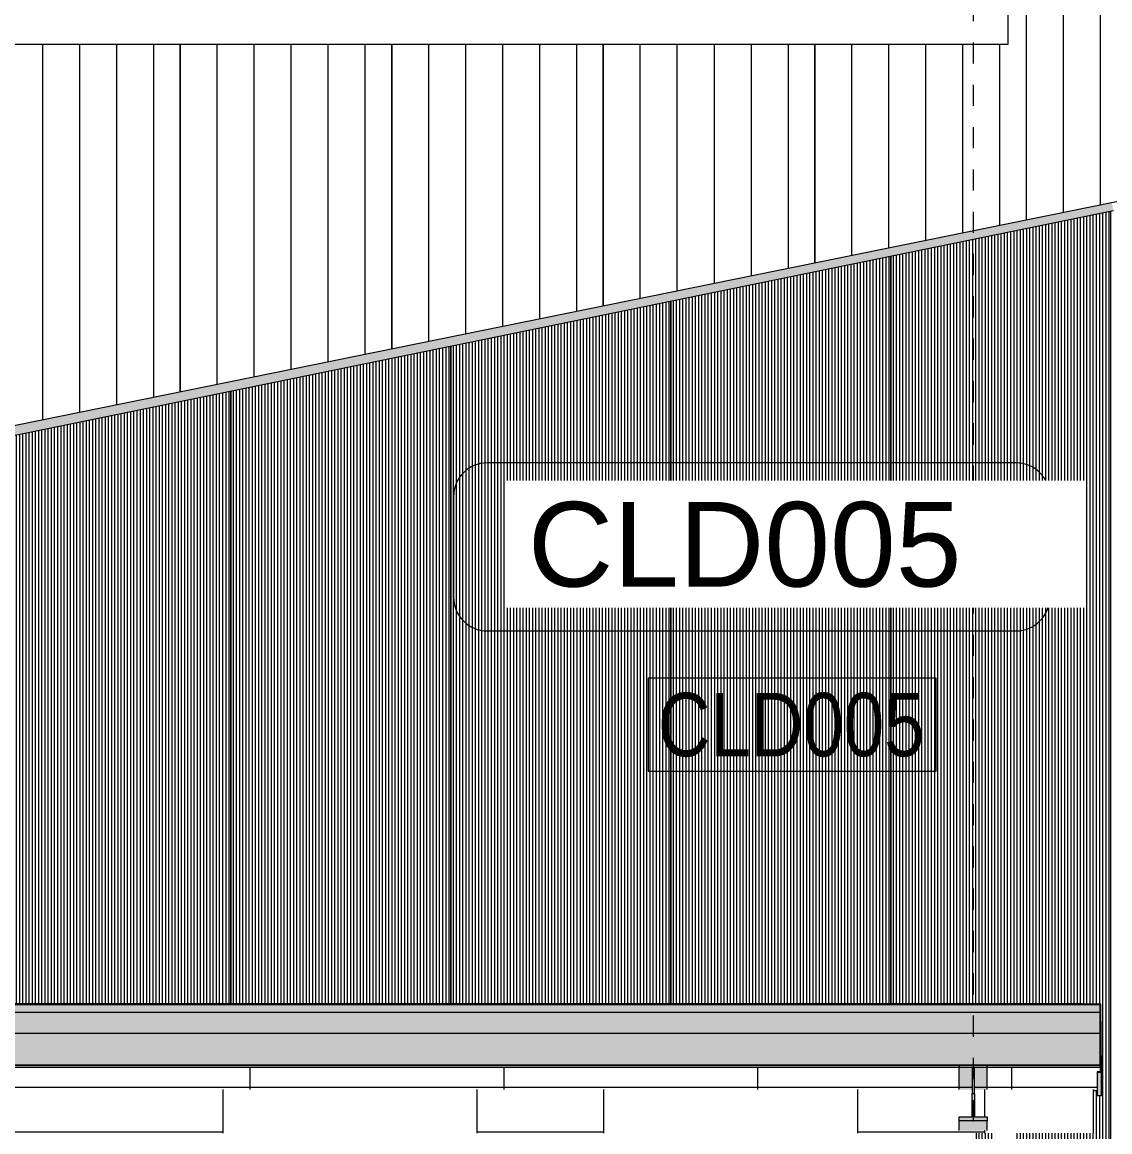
# Model space of a CAD drawing. Header units: metres. Extents: x -2362 to -2010, y -1 to 30.
# Drawn here: x -2035.77 to -2030.63, y 7.65 to 12.89 of the extents above; entities that cross this region are included whole.
import ezdxf

# ---------------------------------------------------------------- set-up
doc = ezdxf.new("R2010")
doc.units = ezdxf.units.M
doc.linetypes.add('Grid Line', pattern=[0.021, 0.012, -0.003, 0.003, -0.003])
for name, color, linetype, lineweight in [('A-ANNO-IDEN', 131, 'Continuous', 5), ('A-ANNO-KEYN', 231, 'Continuous', 5), ('A-CLNG', 13, 'Continuous', 5), ('A-CLNG-PATT', 13, 'Continuous', 5), ('A-GENM', 13, 'Continuous', 5), ('A-GLAZ-CURT', 52, 'Continuous', 5), ('A-GLAZ-CWMG', 51, 'Continuous', 5), ('A-ROOF', 132, 'Continuous', 5), ('A-WALL', 113, 'Continuous', 5), ('A-WALL-PATT', 111, 'Continuous', 5), ('S-BEAM', 12, 'Continuous', 5), ('S-GRID', 1, 'Continuous', 5)]:
    doc.layers.add(name, color=color, linetype=linetype, lineweight=lineweight)
doc.styles.add('Arial Narrow_1', font='ARIALN.TTF', dxfattribs={"height": 0.3})
doc.styles.add('Arial_2', font='arial.ttf', dxfattribs={"height": 0.4})

# ---------------------------------------------------------------- blocks, each defined once
blk = doc.blocks.new('Structural Framing 14 - Structural Framing 1-1145661-SOUTH EAST - PART C')
at = {"layer": 'S-BEAM'}
for points in [[(-1581.5639, 7.8275), (-1581.5639, 7.9515), (-1581.5029, 7.9515), (-1581.5029, 7.961), (-1581.6349, 7.961), (-1581.6349, 7.9515), (-1581.5739, 7.9515), (-1581.5739, 7.8275)], [(-1581.5739, 7.8452), (-1581.5739, 7.9515), (-1581.6349, 7.9515), (-1581.6349, 7.8452), (-1581.594, 7.8452)], [(-1581.5029, 7.8452), (-1581.5029, 7.9515), (-1581.5639, 7.9515), (-1581.5639, 7.8452)], [(-1581.6349, 7.6983), (-1581.5029, 7.6983), (-1581.5029, 7.7169), (-1581.5639, 7.7169), (-1581.5639, 7.8275), (-1581.5739, 7.8275), (-1581.5739, 7.7169), (-1581.6349, 7.7169)], [(-1581.5029, 7.6514), (-1581.5029, 7.6983), (-1581.6349, 7.6983), (-1581.6349, 7.6514), (-1581.594, 7.6514)]]:
    blk.add_hatch(color=256, dxfattribs=at).paths.add_polyline_path(points)
at = {"layer": 'S-BEAM', "lineweight": 13}
for p, q in [((-1581.5029, 7.961), (-1581.6349, 7.961)), ((-1581.6349, 7.961), (-1581.6349, 7.9515)), ((-1581.6349, 7.9515), (-1581.5739, 7.9515)), ((-1581.5739, 7.9515), (-1581.5739, 7.8275)), ((-1581.5639, 7.8275), (-1581.5639, 7.9515)), ((-1581.5639, 7.9515), (-1581.5029, 7.9515)), ((-1581.5029, 7.9515), (-1581.5029, 7.961)), ((-1581.5739, 7.8275), (-1581.5639, 7.8275))]:
    blk.add_line(p, q, dxfattribs=at)
at = {"layer": 'S-BEAM'}
for p, q in [((-1581.6349, 7.8452), (-1581.6349, 7.9515)), ((-1581.5029, 7.8452), (-1581.5029, 7.9515)), ((-1581.5739, 7.7169), (-1581.5739, 7.8275)), ((-1581.5639, 7.8275), (-1581.5639, 7.7169)), ((-1581.6349, 7.7169), (-1581.5739, 7.7169)), ((-1581.6349, 7.6983), (-1581.6349, 7.7169)), ((-1581.5639, 7.7169), (-1581.5029, 7.7169)), ((-1581.5029, 7.7169), (-1581.5029, 7.6983)), ((-1581.5029, 7.6983), (-1581.6349, 7.6983)), ((-1581.6349, 7.6514), (-1581.6349, 7.6983)), ((-1581.5029, 7.6514), (-1581.5029, 7.6983))]:
    blk.add_line(p, q, dxfattribs=at)
blk = doc.blocks.new('System Panel - Danpalon - Multicell - 16mm thk - Light grey-3360732-SOUTH EAST - PART C')
at = {"layer": 'A-GLAZ-CURT'}
h = blk.add_hatch(dxfattribs=at)
h.set_pattern_fill('FP_207', color=256, style=0, pattern_type=2)
h.set_pattern_definition([(90, (-1585.598, 9.573), (-0.015, 9e-19), [])])
h.paths.add_polyline_path([(-1585.0783, 8.2506), (-1585.0783, 11.1469), (-1586.1183, 10.9341), (-1586.1183, 8.2507), (-1585.135, 8.2506)])
for p, q in [((-1585.0783, 8.2506), (-1585.0783, 11.1469)), ((-1586.1183, 10.9341), (-1586.1183, 8.2507))]:
    blk.add_line(p, q, dxfattribs=at)
blk = doc.blocks.new('System Panel - Danpalon - Multicell - 16mm thk - Light grey-3360733-SOUTH EAST - PART C')
at = {"layer": 'A-GLAZ-CURT'}
h = blk.add_hatch(dxfattribs=at)
h.set_pattern_fill('FP_208', color=256, style=0, pattern_type=2)
h.set_pattern_definition([(90, (-1584.558, 9.68), (-0.015, 9e-19), [])])
h.paths.add_polyline_path([(-1584.0383, 8.2506), (-1584.0383, 11.3597), (-1585.0783, 11.1469), (-1585.0783, 8.2506), (-1584.0935, 8.2506)])
for p, q in [((-1584.0383, 8.2506), (-1584.0383, 11.3597)), ((-1585.0783, 11.1469), (-1585.0783, 8.2506))]:
    blk.add_line(p, q, dxfattribs=at)
blk = doc.blocks.new('System Panel - Danpalon - Multicell - 16mm thk - Light grey-3360734-SOUTH EAST - PART C')
at = {"layer": 'A-GLAZ-CURT'}
h = blk.add_hatch(dxfattribs=at)
h.set_pattern_fill('FP_209', color=256, style=0, pattern_type=2)
h.set_pattern_definition([(90, (-1583.518, 9.786), (-0.015, 9e-19), [])])
h.paths.add_polyline_path([(-1582.9983, 8.2505), (-1582.9983, 11.5725), (-1584.0383, 11.3597), (-1584.0383, 8.2506), (-1583.0521, 8.2505)])
for p, q in [((-1582.9983, 8.2505), (-1582.9983, 11.5725)), ((-1584.0383, 11.3597), (-1584.0383, 8.2506))]:
    blk.add_line(p, q, dxfattribs=at)
blk = doc.blocks.new('System Panel - Danpalon - Multicell - 16mm thk - Light grey-3360735-SOUTH EAST - PART C')
at = {"layer": 'A-GLAZ-CURT'}
h = blk.add_hatch(dxfattribs=at)
h.set_pattern_fill('FP_210', color=256, style=0, pattern_type=2)
h.set_pattern_definition([(90, (-1582.478, 9.893), (-0.015, 9e-19), [])])
h.paths.add_polyline_path([(-1581.9583, 8.2505), (-1581.9583, 11.7853), (-1582.9983, 11.5725), (-1582.9983, 8.2505), (-1582.0106, 8.2505)])
for p, q in [((-1581.9583, 8.2505), (-1581.9583, 11.7853)), ((-1582.9983, 11.5725), (-1582.9983, 8.2505))]:
    blk.add_line(p, q, dxfattribs=at)
blk = doc.blocks.new('System Panel - Danpalon - Multicell - 16mm thk - Light grey-3472586-SOUTH EAST - PART C')
at = {"layer": 'A-GLAZ-CURT'}
h = blk.add_hatch(dxfattribs=at)
h.set_pattern_fill('FP_211', color=256, style=0, pattern_type=2)
h.set_pattern_definition([(90, (-1581.438, 9.249), (-0.015, 9e-19), [])])
h.paths.add_polyline_path([(-1580.9183, 6.4533), (-1580.9183, 11.9981), (-1581.9583, 11.7853), (-1581.9583, 8.2505), (-1580.9653, 8.2496), (-1580.9628, 7.8162), (-1580.9839, 7.8162), (-1580.9839, 7.8411), (-1581.0013, 7.8411), (-1581.0013, 7.64), (-1581.3731, 7.64), (-1581.3731, 6.4533), (-1580.9691, 6.4533)])
h.paths.add_polyline_path([(-1581.5549, 6.4533), (-1581.4731, 6.4533), (-1581.4731, 7.64), (-1581.5549, 7.64), (-1581.5549, 6.6261)])
h.paths.add_polyline_path([(-1580.9682, 7.9298), (-1580.9667, 7.9298), (-1580.9682, 7.9298)])
for p, q in [((-1580.9183, 6.4533), (-1580.9183, 11.9981)), ((-1581.9583, 11.7853), (-1581.9583, 8.2505)), ((-1581.5549, 7.64), (-1581.5549, 6.4533)), ((-1581.5549, 6.4533), (-1581.4731, 6.4533)), ((-1581.3731, 6.4533), (-1580.9183, 6.4533))]:
    blk.add_line(p, q, dxfattribs=at)
blk = doc.blocks.new('Rectangular Mullion - Frame_Framed Facade_Danpal_DPANMF BT2-V289-SOUTH EAST - PART C')
at = {"layer": 'A-GLAZ-CWMG'}
blk.add_hatch(color=256, dxfattribs=at).paths.add_polyline_path([(-1586.1065, 10.9365), (-1585.0665, 11.1493), (-1585.0755, 11.1936), (-1586.1158, 10.9823), (-1586.1074, 10.9412)])
blk.add_line((-1586.1065, 10.9365), (-1585.0665, 11.1493), dxfattribs=at)
blk = doc.blocks.new('Rectangular Mullion - Frame_Framed Facade_Danpal_DPANMF BT2-V290-SOUTH EAST - PART C')
at = {"layer": 'A-GLAZ-CWMG'}
blk.add_hatch(color=256, dxfattribs=at).paths.add_polyline_path([(-1585.0665, 11.1493), (-1584.0265, 11.3621), (-1584.0352, 11.405), (-1585.0755, 11.1936)])
blk.add_line((-1585.0665, 11.1493), (-1584.0265, 11.3621), dxfattribs=at)
blk = doc.blocks.new('Rectangular Mullion - Frame_Framed Facade_Danpal_DPANMF BT2-V291-SOUTH EAST - PART C')
at = {"layer": 'A-GLAZ-CWMG'}
blk.add_hatch(color=256, dxfattribs=at).paths.add_polyline_path([(-1584.0265, 11.3621), (-1582.9865, 11.5749), (-1582.9949, 11.6163), (-1584.0352, 11.405)])
blk.add_line((-1584.0265, 11.3621), (-1582.9865, 11.5749), dxfattribs=at)
blk = doc.blocks.new('Rectangular Mullion - Frame_Framed Facade_Danpal_DPANMF BT2-V292-SOUTH EAST - PART C')
at = {"layer": 'A-GLAZ-CWMG'}
blk.add_hatch(color=256, dxfattribs=at).paths.add_polyline_path([(-1582.9865, 11.5749), (-1581.9465, 11.7877), (-1581.9546, 11.8276), (-1582.9949, 11.6163)])
blk.add_line((-1582.9865, 11.5749), (-1581.9465, 11.7877), dxfattribs=at)
blk = doc.blocks.new('Rectangular Mullion - Frame_Framed Facade_Danpal_DPANMF BT2-V293-SOUTH EAST - PART C')
at = {"layer": 'A-GLAZ-CWMG'}
blk.add_hatch(color=256, dxfattribs=at).paths.add_polyline_path([(-1581.9465, 11.7877), (-1580.9065, 12.0005), (-1580.9143, 12.039), (-1581.9546, 11.8276)])
blk.add_line((-1581.9465, 11.7877), (-1580.9065, 12.0005), dxfattribs=at)
blk = doc.blocks.new('Signage_Tenant Building - Tenant Signage with Back Panel-V302-SOUTH EAST - PART C')
at = {"layer": 'A-GENM'}
for p, q in [((-1581.4033, 12.7875), (-1581.4033, 15.1875)), ((-1590.4033, 12.7875), (-1581.4033, 12.7875))]:
    blk.add_line(p, q, dxfattribs=at)
blk = doc.blocks.new('Roof Gutters4 - Roof Gutters-3348027-SOUTH EAST - PART C')
at = {"layer": 'A-ROOF'}
h = blk.add_hatch(color=256, dxfattribs=at)
h.paths.add_polyline_path([(-1580.9839, 7.9271), (-1580.9628, 7.9271), (-1580.9653, 8.2496), (-1581.1774, 8.2504), (-1613.3094, 8.2539), (-1613.3366, 8.2455), (-1613.3262, 8.2456), (-1613.3089, 8.2509), (-1613.0466, 8.2488), (-1580.9682, 8.2466), (-1580.9659, 7.9298), (-1580.9839, 7.9297)])
h.paths.add_polyline_path([(-1655.208, 7.9303), (-1655.208, 7.9329), (-1655.226, 7.933), (-1655.2236, 8.2498), (-1654.9139, 8.2506), (-1644.3284, 8.2523), (-1644.2899, 8.2469), (-1644.2662, 8.2468), (-1644.3271, 8.2553), (-1644.9158, 8.2532), (-1655.2266, 8.2528), (-1655.229, 7.9303)])
for points in [[(-1581.0713, 8.2466), (-1581.0526, 8.2474), (-1581.1774, 8.2466)], [(-1580.9667, 7.9298), (-1580.9659, 7.9298), (-1580.9667, 7.9298)]]:
    blk.add_hatch(color=256, dxfattribs=at).paths.add_polyline_path(points)
h = blk.add_hatch(color=256, dxfattribs=at)
h.paths.add_polyline_path([(-1580.9628, 7.8162), (-1580.9628, 7.9271), (-1580.9839, 7.9271), (-1580.9839, 7.8162), (-1580.9691, 7.8162)])
h.paths.add_polyline_path([(-1655.208, 7.824), (-1655.208, 7.9303), (-1655.229, 7.9303), (-1655.2275, 7.824)])
at = {"layer": 'A-ROOF', "lineweight": 15}
for p, q in [((-1613.0883, 8.2488), (-1581.0526, 8.2474)), ((-1581.0525, 8.2504), (-1613.0882, 8.2518)), ((-1581.0526, 8.2474), (-1580.9682, 8.2466)), ((-1580.9653, 8.2496), (-1581.0525, 8.2504)), ((-1580.9682, 8.2466), (-1580.9659, 7.9298)), ((-1580.9628, 7.9271), (-1580.9653, 8.2496)), ((-1580.9659, 7.9298), (-1580.9839, 7.9297)), ((-1580.9839, 7.9297), (-1580.9839, 7.9271)), ((-1580.9839, 7.9271), (-1580.9628, 7.9271))]:
    blk.add_line(p, q, dxfattribs=at)
at = {"layer": 'A-ROOF'}
for p, q in [((-1581.0713, 8.2466), (-1581.0526, 8.2474)), ((-1580.9667, 7.9297), (-1580.9682, 8.1348)), ((-1580.9839, 7.9271), (-1580.9839, 7.8162)), ((-1580.9628, 7.8162), (-1580.9628, 7.9271)), ((-1580.9839, 7.8162), (-1580.9839, 7.8187)), ((-1580.9628, 7.8162), (-1580.9839, 7.8162))]:
    blk.add_line(p, q, dxfattribs=at)
blk = doc.blocks.new('Area 51 Ceiling - External FC1 - Area 51 Ceiling - External FC-3412687-SOUTH EAST - PART C')
at = {"layer": 'A-CLNG-PATT'}
h = blk.add_hatch(dxfattribs=at)
h.set_pattern_fill('FP_193', color=256, style=0, pattern_type=2)
h.set_pattern_definition([(0, (0, 0), (0.8128, 0.2032), [0.06706, -0.54254, 0.06706, -0.54254, -3.251]), (0, (0, 0), (0.8128, 0.2032), [-1.219, 0.06706, -1.152, 0.06706, -0.54254, -1.422]), (0, (0, 0), (0.8128, 0.2032), [-3.048, 0.06706, -0.33934, 0.06706, -0.94894]), (120, (0.3048, 0.1016), (-0.582376362, 0.602305448), [0.06706, -0.54254, 0.06706, -0.54254, -3.251]), (120, (0.3048, 0.1016), (-0.582376362, 0.602305448), [-1.219, 0.06706, -1.152, 0.06706, -0.54254, -1.422]), (120, (0.3048, 0.1016), (-0.582376362, 0.602305448), [-3.048, 0.06706, -0.33934, 0.06706, -0.94894]), (240, (0.4064, 0.508), (-0.230423638, -0.805505448), [0.06706, -0.54254, 0.06706, -0.54254, -3.251]), (240, (0.4064, 0.508), (-0.230423638, -0.805505448), [-1.219, 0.06706, -1.152, 0.06706, -0.54254, -1.422]), (240, (0.4064, 0.508), (-0.230423638, -0.805505448), [-3.048, 0.06706, -0.33934, 0.06706, -0.94894])])
h.paths.add_polyline_path([(-1582.8438, 7.9515), (-1580.9682, 7.9515), (-1580.9691, 7.961), (-1655.2241, 7.961), (-1655.2241, 7.9515), (-1583.0521, 7.9515)])
h = blk.add_hatch(dxfattribs=at)
h.set_pattern_fill('FP_306', color=256, style=0, pattern_type=2)
h.set_pattern_definition([(180, (-1575.089, 7.73), (-2e-17, -0.12561), []), (270, (-1575.089, 7.73), (1.2, 7e-17), [])])
h.paths.add_polyline_path([(-1581.0013, 7.8411), (-1580.9839, 7.8411), (-1580.9839, 7.9297), (-1580.9682, 7.9298), (-1580.9691, 7.9515), (-1581.5639, 7.9515), (-1581.5639, 7.8452), (-1581.0013, 7.8452)])
h.paths.add_polyline_path([(-1655.0739, 7.8452), (-1655.0739, 7.9515), (-1655.2241, 7.9515), (-1655.2236, 7.933), (-1655.208, 7.9329), (-1655.208, 7.8452), (-1655.1222, 7.8452)])
h.paths.add_polyline_path([(-1654.9139, 7.8452), (-1644.5739, 7.8452), (-1644.5739, 7.9515), (-1655.0639, 7.9515), (-1655.0639, 7.8452)])
h.paths.add_polyline_path([(-1644.5639, 7.8452), (-1634.0749, 7.8452), (-1634.0749, 7.9515), (-1644.5639, 7.9515), (-1644.5639, 7.899)])
h.paths.add_polyline_path([(-1634.0639, 7.8452), (-1623.5749, 7.8452), (-1623.5749, 7.9515), (-1634.0639, 7.9515), (-1634.0639, 7.899)])
h.paths.add_polyline_path([(-1623.5639, 7.8452), (-1613.0749, 7.8452), (-1613.0749, 7.9515), (-1623.5639, 7.9515), (-1623.5639, 7.899)])
h.paths.add_polyline_path([(-1613.0466, 7.8452), (-1602.5739, 7.8452), (-1602.5739, 7.9515), (-1613.0639, 7.9515), (-1613.0639, 7.8452)])
h.paths.add_polyline_path([(-1602.5639, 7.8452), (-1592.0739, 7.8452), (-1592.0739, 7.9515), (-1602.5639, 7.9515), (-1602.5639, 7.899)])
h.paths.add_polyline_path([(-1591.8005, 7.8452), (-1581.5739, 7.8452), (-1581.5739, 7.9515), (-1592.0639, 7.9515), (-1592.0639, 7.8452), (-1592.0088, 7.8452)])
at = {"layer": 'A-CLNG', "lineweight": 13}
for p, q in [((-1580.9682, 7.961), (-1655.2241, 7.961)), ((-1655.2241, 7.9515), (-1580.9682, 7.9515)), ((-1580.9682, 7.9515), (-1580.9682, 7.961))]:
    blk.add_line(p, q, dxfattribs=at)
at = {"layer": 'A-CLNG'}
for p, q in [((-1580.9682, 7.9295), (-1580.9682, 7.9515)), ((-1581.0013, 7.8411), (-1580.9839, 7.8411))]:
    blk.add_line(p, q, dxfattribs=at)
blk = doc.blocks.new('T-Keynote-ANZRS - Keynote Value _2mm Opaque_ box-1903833-SOUTH EAST - PART C')
at = {"layer": 'A-ANNO-KEYN'}
for p, q in [((-1581.367, 10.808), (-1583.8658, 10.808)), ((-1584.0258, 10.648), (-1584.0258, 10.1736)), ((-1581.207, 10.1736), (-1581.207, 10.648)), ((-1583.8658, 10.0136), (-1581.367, 10.0136))]:
    blk.add_line(p, q, dxfattribs=at)
for centre, start, end in [((-1583.8658, 10.648), 90, 180), ((-1581.367, 10.648), 0, 90), ((-1583.8658, 10.1736), 180, 270), ((-1581.367, 10.1736), 270, 360)]:
    blk.add_arc(centre, 0.16, start, end, dxfattribs=at)
blk = doc.blocks.new('Material Tag_AAA - Material Tag_AAA-3504877-SOUTH EAST - PART C')
at = {"layer": 'A-ANNO-IDEN'}
for p, q in [((-1651.6583, 11.3309), (-1653.0183, 11.3309)), ((-1653.0183, 11.3309), (-1653.0183, 10.8909)), ((-1651.6583, 10.8909), (-1651.6583, 11.3309)), ((-1653.0183, 10.8909), (-1651.6583, 10.8909))]:
    blk.add_line(p, q, dxfattribs=at)

msp = doc.modelspace()

# ---------------------------------------------------------------- hatches: boundary and pattern name
at = {"layer": 'A-ROOF'}
for points in [[(-2030.6699, 8.2116), (-2030.6707, 8.2466), (-2104.9252, 8.2498), (-2104.9252, 8.2148), (-2030.6707, 8.2116)], [(-2030.6699, 8.1114), (-2030.6707, 8.2116), (-2104.9252, 8.2148), (-2104.9252, 8.1147), (-2030.6707, 8.1114)], [(-2030.6699, 7.9612), (-2030.6707, 8.1114), (-2104.9252, 8.1147), (-2104.9252, 7.9644), (-2030.6707, 7.9612)]]:
    msp.add_hatch(color=256, dxfattribs=at).paths.add_polyline_path(points)
at = {"layer": 'A-WALL-PATT'}
h = msp.add_hatch(dxfattribs=at)
h.set_pattern_fill('FP_285', color=256, style=0, pattern_type=2)
h.set_pattern_definition([(90, (-2031.01961, 5.24), (-0.175, 1e-17), [])])
h.paths.add_polyline_path([(-2031.0197, 11.9569), (-2030.0197, 12.1601), (-2030.0197, 14.9935), (-2031.0197, 14.6859), (-2031.0197, 12.1423)])
h = msp.add_hatch(dxfattribs=at)
h.set_pattern_fill('FP_286', color=256, style=0, pattern_type=2)
h.set_pattern_definition([(90, (-2032.01961, 5.24), (-0.175, 1e-17), [])])
h.paths.add_polyline_path([(-2032.0197, 11.7538), (-2031.0197, 11.9569), (-2031.0197, 14.6859), (-2031.1049, 14.6597), (-2031.1049, 12.7875), (-2032.0197, 12.7875), (-2032.0197, 11.9301)])
h = msp.add_hatch(dxfattribs=at)
h.set_pattern_fill('FP_290', color=256, style=0, pattern_type=2)
h.set_pattern_definition([(90, (-2036.01961, 5.24), (-0.175, 1e-17), [])])
h.paths.add_polyline_path([(-2036.0197, 10.9412), (-2035.0197, 11.1443), (-2035.0197, 12.7875), (-2036.0197, 12.7875), (-2036.0197, 11.0815)])
h = msp.add_hatch(dxfattribs=at)
h.set_pattern_fill('FP_289', color=256, style=0, pattern_type=2)
h.set_pattern_definition([(90, (-2035.01961, 5.24), (-0.175, 1e-17), [])])
h.paths.add_polyline_path([(-2035.0197, 11.1443), (-2034.0197, 11.3475), (-2034.0197, 12.7875), (-2035.0197, 12.7875), (-2035.0197, 11.2936)])
h = msp.add_hatch(dxfattribs=at)
h.set_pattern_fill('FP_288', color=256, style=0, pattern_type=2)
h.set_pattern_definition([(90, (-2034.01961, 5.24), (-0.175, 1e-17), [])])
h.paths.add_polyline_path([(-2034.0197, 11.3475), (-2033.0197, 11.5506), (-2033.0197, 12.7875), (-2034.0197, 12.7875), (-2034.0197, 11.5058)])
h = msp.add_hatch(dxfattribs=at)
h.set_pattern_fill('FP_287', color=256, style=0, pattern_type=2)
h.set_pattern_definition([(90, (-2033.01961, 5.24), (-0.175, 1e-17), [])])
h.paths.add_polyline_path([(-2033.0197, 11.5506), (-2032.0197, 11.7538), (-2032.0197, 12.7875), (-2033.0197, 12.7875)])
h = msp.add_hatch(dxfattribs=at)
h.set_pattern_fill('FP_194', color=256, style=0, pattern_type=2)
h.set_pattern_definition([(90, (-2103.2196, 7.64), (-6, 4e-16), [1.2, -1.2]), (90, (-2102.0196, 7.64), (-6, 4e-16), [1.2, -1.2]), (90, (-2100.8196, 7.64), (-6, 4e-16), [1.2, -1.2]), (90, (-2102.0196, 8.84), (-6, 4e-16), [1.2, -1.2]), (90, (-2100.8196, 8.84), (-6, 4e-16), [1.2, -1.2]), (180, (-2102.0196, 8.84), (-3e-16, -2.4), [1.2, -4.8]), (180, (-2100.8196, 10.04), (-3e-16, -2.4), [1.2, -4.8]), (90, (-2100.8196, 7.64), (-6, 4e-16), [1.2, -1.2]), (90, (-2099.6196, 7.64), (-6, 4e-16), [1.2, -1.2]), (90, (-2099.0196, 7.64), (-6, 4e-16), [1.2, -1.2]), (90, (-2099.6196, 8.84), (-6, 4e-16), [1.2, -1.2]), (90, (-2099.0196, 8.84), (-6, 4e-16), [1.2, -1.2]), (180, (-2099.6196, 8.84), (-3e-16, -2.4), [1.2, -4.8]), (180, (-2099.0196, 10.04), (-3e-16, -2.4), [0.6, -5.4]), (90, (-2103.8196, 7.64), (-6, 4e-16), [1.2, -1.2]), (90, (-2103.2196, 7.64), (-6, 4e-16), [1.2, -1.2]), (90, (-2103.8196, 8.84), (-6, 4e-16), [1.2, -1.2]), (90, (-2103.2196, 8.84), (-6, 4e-16), [1.2, -1.2]), (180, (-2103.8196, 8.84), (-3e-16, -2.4), [1.2, -4.8]), (180, (-2103.2196, 10.04), (-3e-16, -2.4), [0.6, -5.4]), (90, (-2103.2196, 7.64), (-6, 4e-16), [1.2, -1.2]), (90, (-2105.0196, 7.64), (-6, 4e-16), [1.2, -1.2])])
h.paths.add_polyline_path([(-2105.0197, 7.64), (-2030.7029, 7.64), (-2030.7029, 7.8452), (-2031.2045, 7.8452), (-2031.2045, 7.6514), (-2031.3365, 7.6514), (-2031.3365, 7.7169), (-2031.2755, 7.7169), (-2031.2755, 7.8452), (-2041.7655, 7.8452), (-2041.7655, 7.7169), (-2041.7045, 7.7169), (-2041.7045, 7.6514), (-2041.8365, 7.6514), (-2041.8365, 7.7169), (-2041.7755, 7.7169), (-2041.7755, 7.8452), (-2052.2045, 7.8452), (-2052.2045, 7.6514), (-2052.3365, 7.6514), (-2052.3365, 7.7169), (-2052.2755, 7.7169), (-2052.2755, 7.8452), (-2062.7045, 7.8452), (-2062.7045, 7.6514), (-2062.8376, 7.6514), (-2062.8376, 7.7677), (-2062.7766, 7.7677), (-2062.7766, 7.8452), (-2073.2045, 7.8452), (-2073.2045, 7.6514), (-2073.3376, 7.6514), (-2073.3376, 7.7677), (-2073.2766, 7.7677), (-2073.2766, 7.8452), (-2083.7655, 7.8452), (-2083.7655, 7.7677), (-2083.7056, 7.7677), (-2083.7045, 7.6514), (-2083.8376, 7.6514), (-2083.8376, 7.7677), (-2083.7766, 7.7677), (-2083.7766, 7.8452), (-2094.2655, 7.8452), (-2094.2655, 7.7169), (-2094.2045, 7.7169), (-2094.2045, 7.6514), (-2094.3365, 7.6514), (-2094.3365, 7.7169), (-2094.2755, 7.7169), (-2094.2755, 7.8452), (-2104.7045, 7.8452), (-2104.7045, 7.6514), (-2104.8365, 7.6514), (-2104.8365, 7.7169), (-2104.7755, 7.7169), (-2104.7755, 7.8452), (-2104.9096, 7.8452), (-2104.9096, 7.824), (-2104.9306, 7.824), (-2104.9306, 7.8671), (-2104.94, 7.871), (-2104.9503, 7.8789), (-2104.9607, 7.8953), (-2104.9634, 7.9026), (-2104.965, 7.9303), (-2104.9633, 8.035), (-2104.9298, 8.035), (-2104.9306, 8.1182), (-2105.0197, 8.1182), (-2105.0197, 7.6514)])
h.paths.add_polyline_path([(-2052.2045, 7.7169), (-2052.2045, 7.8452), (-2052.2655, 7.8452), (-2052.2655, 7.7169)])
h.paths.add_polyline_path([(-2031.2655, 7.7169), (-2031.2045, 7.7169), (-2031.2045, 7.8452), (-2031.2655, 7.8452), (-2031.2655, 7.8275)])
h.paths.add_polyline_path([(-2104.7655, 7.7169), (-2104.7045, 7.7169), (-2104.7045, 7.8452), (-2104.7655, 7.8452), (-2104.7655, 7.8275)])
h.paths.add_polyline_path([(-2073.2056, 7.7169), (-2073.2045, 7.7169), (-2073.2056, 7.7577)])
h.paths.add_polyline_path([(-2062.7045, 7.7169), (-2062.7056, 7.8452), (-2062.7655, 7.8452), (-2062.7655, 7.7677), (-2062.7056, 7.7677), (-2062.7056, 7.7169)])
h.paths.add_polyline_path([(-2073.2056, 7.7677), (-2073.2056, 7.8452), (-2073.2655, 7.8452), (-2073.2655, 7.7677)])
h.paths.add_polyline_path([(-2046.0708, 8.2511), (-2046.0708, 8.8993), (-2049.261, 8.2512), (-2046.2929, 8.2511)])

# ---------------------------------------------------------------- linework, layer by layer
at = {"layer": 'A-ROOF', "color": 250, "lineweight": 13}
for p, q in [((-2030.6699, 8.2466), (-2104.9252, 8.2498)), ((-2030.6699, 7.9612), (-2030.6699, 8.2466)), ((-2104.9252, 7.9644), (-2030.6699, 7.9612))]:
    msp.add_line(p, q, dxfattribs=at)
at = {"layer": 'A-ROOF'}
for p, q in [((-2104.9252, 8.2148), (-2030.6699, 8.2116)), ((-2104.9252, 8.1147), (-2030.6699, 8.1114))]:
    msp.add_line(p, q, dxfattribs=at)
at = {"layer": 'A-WALL'}
for p, q in [((-2031.0197, 15.94), (-2031.0197, 11.9569)), ((-2035.0197, 12.7875), (-2035.0197, 11.1443)), ((-2034.0197, 12.7875), (-2034.0197, 11.3475)), ((-2033.0197, 12.7875), (-2033.0197, 11.5506)), ((-2032.0197, 12.7875), (-2032.0197, 11.7538)), ((-2046.0197, 8.9097), (-2030.0197, 12.1601)), ((-2030.7029, 7.64), (-2030.7029, 7.8452))]:
    msp.add_line(p, q, dxfattribs=at)
at = {"layer": 'S-GRID', "linetype": 'Grid Line'}
msp.add_line((-2031.2699, -0.3048), (-2031.2699, 24.9607), dxfattribs=at)

# ---------------------------------------------------------------- block references
at = {"layer": 'A-ANNO-IDEN'}
msp.add_blockref('Material Tag_AAA - Material Tag_AAA-3504877-SOUTH EAST - PART C', (-379.7883, -1.541), dxfattribs=at)
at = {"layer": 'A-ANNO-KEYN'}
msp.add_blockref('T-Keynote-ANZRS - Keynote Value _2mm Opaque_ box-1903833-SOUTH EAST - PART C', (-449.7016, 0), dxfattribs=at)
at = {"layer": 'A-CLNG'}
msp.add_blockref('Area 51 Ceiling - External FC1 - Area 51 Ceiling - External FC-3412687-SOUTH EAST - PART C', (-449.7016, 0), dxfattribs=at)
at = {"layer": 'A-GENM'}
msp.add_blockref('Signage_Tenant Building - Tenant Signage with Back Panel-V302-SOUTH EAST - PART C', (-449.7016, 0), dxfattribs=at)
at = {"layer": 'A-GLAZ-CURT'}
for name in ['System Panel - Danpalon - Multicell - 16mm thk - Light grey-3472586-SOUTH EAST - PART C', 'System Panel - Danpalon - Multicell - 16mm thk - Light grey-3360735-SOUTH EAST - PART C', 'System Panel - Danpalon - Multicell - 16mm thk - Light grey-3360734-SOUTH EAST - PART C', 'System Panel - Danpalon - Multicell - 16mm thk - Light grey-3360733-SOUTH EAST - PART C', 'System Panel - Danpalon - Multicell - 16mm thk - Light grey-3360732-SOUTH EAST - PART C']:
    msp.add_blockref(name, (-449.7016, 0), dxfattribs=at)
at = {"layer": 'A-GLAZ-CWMG'}
for name in ['Rectangular Mullion - Frame_Framed Facade_Danpal_DPANMF BT2-V293-SOUTH EAST - PART C', 'Rectangular Mullion - Frame_Framed Facade_Danpal_DPANMF BT2-V292-SOUTH EAST - PART C', 'Rectangular Mullion - Frame_Framed Facade_Danpal_DPANMF BT2-V291-SOUTH EAST - PART C', 'Rectangular Mullion - Frame_Framed Facade_Danpal_DPANMF BT2-V290-SOUTH EAST - PART C', 'Rectangular Mullion - Frame_Framed Facade_Danpal_DPANMF BT2-V289-SOUTH EAST - PART C']:
    msp.add_blockref(name, (-449.7016, 0), dxfattribs=at)
at = {"layer": 'A-ROOF'}
msp.add_blockref('Roof Gutters4 - Roof Gutters-3348027-SOUTH EAST - PART C', (-449.7016, 0), dxfattribs=at)
at = {"layer": 'S-BEAM'}
msp.add_blockref('Structural Framing 14 - Structural Framing 1-1145661-SOUTH EAST - PART C', (-449.7016, 0), dxfattribs=at)

# ---------------------------------------------------------------- texts
at = {"layer": 'A-ANNO-IDEN', "lineweight": 15, "insert": (-2032.7612, 9.7207), "char_height": 0.3, "width": 1.571307, "attachment_point": 1, "style": 'Arial Narrow_1'}
msp.add_mtext('CLD005', dxfattribs=at)

# ---------------------------------------------------------------- next in the draw order: texts
at = {"layer": 'A-ANNO-KEYN', "insert": (-2033.3761, 10.623), "char_height": 0.4, "width": 2.533332, "attachment_point": 1, "style": 'Arial_2', "bg_fill": 3, "box_fill_scale": 1.25, "bg_fill_color": 256, "bg_fill_true_color": 13158600, "bg_fill_transparency": 0}
msp.add_mtext('CLD005', dxfattribs=at)

doc.saveas('drawing.dxf')
